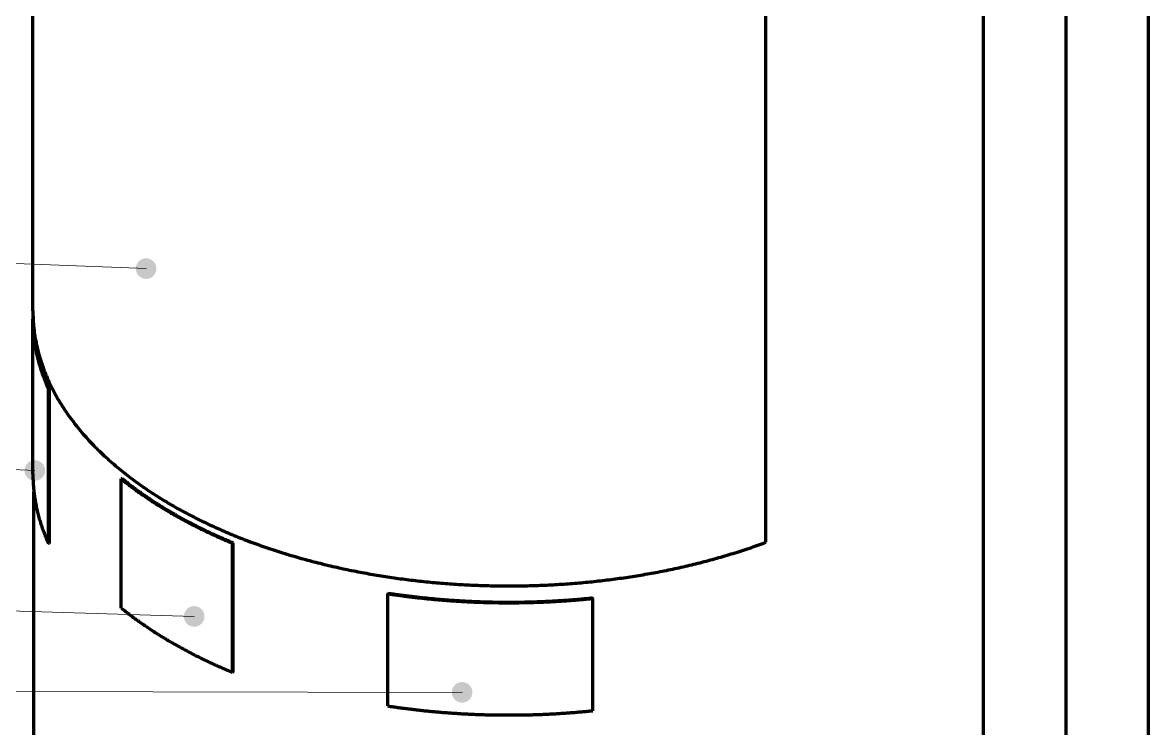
# Model space of a CAD drawing. Header units: millimetres. Extents: x 0 to 841, y 0 to 594.
# Drawn here: x 266.2 to 331.7, y 287.2 to 328.3 of the extents above; entities that cross this region are included whole.
import ezdxf

# ---------------------------------------------------------------- set-up
doc = ezdxf.new("R2010")
doc.units = ezdxf.units.MM
doc.layers.add('01-VISIBLE', color=7, linetype='CONTINUOUS', lineweight=70)
doc.layers.add('08-FINA', color=5, linetype='CONTINUOUS', lineweight=18)

msp = doc.modelspace()

# ---------------------------------------------------------------- hatches: boundary and pattern name
at = {"layer": '08-FINA'}
h = msp.add_hatch(color=7, dxfattribs=at)
h.dxf.hatch_style = 1
edge = h.paths.add_edge_path()
edge.add_arc((273.36, 313.973), 0.6, 0, 360)
h = msp.add_hatch(color=7, dxfattribs=at)
h.dxf.hatch_style = 1
edge = h.paths.add_edge_path()
edge.add_arc((266.88, 302.228), 0.6, 0, 360)
h = msp.add_hatch(color=7, dxfattribs=at)
h.dxf.hatch_style = 1
edge = h.paths.add_edge_path()
edge.add_arc((276.16, 293.738), 0.6, 0, 360)
h = msp.add_hatch(color=7, dxfattribs=at)
h.dxf.hatch_style = 1
edge = h.paths.add_edge_path()
edge.add_arc((291.76, 289.319), 0.6, 0, 360)

# ---------------------------------------------------------------- linework, layer by layer
at = {"layer": '01-VISIBLE'}
for p, q in [((322.126, 281.09), (322.126, 361.597)), ((326.928, 251.367), (326.928, 359.332)), ((331.728, 251.367), (331.728, 359.332)), ((266.766, 311.511), (266.766, 345.873)), ((309.451, 298.05), (309.451, 332.412)), ((266.766, 302.04), (266.766, 311.021)), ((267.732, 306.968), (267.674, 306.959)), ((267.674, 297.978), (267.674, 306.959)), ((267.732, 297.987), (267.732, 306.968)), ((271.957, 301.758), (271.908, 301.738)), ((271.908, 294.226), (271.908, 301.738)), ((266.826, 281.09), (266.826, 300.987)), ((267.732, 297.987), (267.674, 297.978)), ((278.432, 298.019), (278.398, 297.991)), ((278.398, 290.48), (278.398, 297.991)), ((278.432, 290.508), (278.432, 298.019)), ((287.457, 295.09), (287.442, 295.057)), ((287.442, 288.525), (287.442, 295.057)), ((299.353, 294.818), (299.364, 294.784)), ((299.364, 288.252), (299.364, 294.784)), ((278.432, 290.508), (278.398, 290.48))]:
    msp.add_line(p, q, dxfattribs=at)
for points in [[(266.766, 311.511), (266.767, 311.385), (266.77, 311.26), (266.774, 311.134), (266.78, 311.009), (266.788, 310.884), (266.797, 310.759), (266.808, 310.633), (266.821, 310.509), (266.835, 310.384), (266.851, 310.259), (266.869, 310.135), (266.888, 310.011), (266.909, 309.887), (266.932, 309.764), (266.956, 309.641), (266.982, 309.518), (267.01, 309.395), (267.039, 309.273), (267.069, 309.151), (267.102, 309.03), (267.135, 308.909), (267.17, 308.789), (267.207, 308.669), (267.245, 308.549), (267.285, 308.43), (267.326, 308.311), (267.369, 308.193), (267.413, 308.076), (267.458, 307.959), (267.505, 307.842), (267.553, 307.726), (267.602, 307.611), (267.653, 307.496), (267.705, 307.382), (267.759, 307.268), (267.813, 307.155), (267.869, 307.043), (267.926, 306.931), (267.984, 306.82), (268.044, 306.709), (268.105, 306.599), (268.166, 306.49), (268.229, 306.381), (268.293, 306.273), (268.358, 306.166), (268.425, 306.059), (268.492, 305.953), (268.56, 305.848), (268.63, 305.744), (268.7, 305.64), (268.771, 305.536), (268.843, 305.434), (268.917, 305.332), (268.991, 305.23), (269.066, 305.13), (269.142, 305.03), (269.219, 304.931), (269.297, 304.832), (269.375, 304.734), (269.455, 304.637), (269.535, 304.54), (269.616, 304.445), (269.698, 304.349), (269.78, 304.255), (269.864, 304.161), (269.948, 304.068), (270.033, 303.975), (270.118, 303.883), (270.205, 303.792), (270.292, 303.702), (270.379, 303.612), (270.468, 303.523), (270.557, 303.434), (270.646, 303.346), (270.737, 303.259), (270.828, 303.173), (270.919, 303.087), (271.011, 303.001), (271.104, 302.917), (271.197, 302.833), (271.291, 302.749), (271.386, 302.667), (271.48, 302.585), (271.576, 302.503), (271.672, 302.422), (271.769, 302.342), (271.866, 302.262), (271.963, 302.183), (272.061, 302.105), (272.16, 302.027), (272.259, 301.95), (272.358, 301.874), (272.458, 301.798), (272.559, 301.722), (272.659, 301.647), (272.761, 301.573), (272.862, 301.5), (272.964, 301.427), (273.067, 301.354), (273.17, 301.282), (273.273, 301.211), (273.377, 301.14), (273.481, 301.07), (273.585, 301), (273.69, 300.931), (273.795, 300.863), (273.901, 300.795), (274.007, 300.727), (274.113, 300.661), (274.22, 300.594), (274.327, 300.529), (274.434, 300.463), (274.542, 300.399), (274.649, 300.334), (274.758, 300.271), (274.866, 300.208), (274.975, 300.145), (275.084, 300.083), (275.194, 300.022), (275.303, 299.961), (275.413, 299.9), (275.523, 299.84), (275.634, 299.78), (275.745, 299.721), (275.856, 299.663), (275.967, 299.605), (276.079, 299.547), (276.191, 299.49), (276.303, 299.434), (276.415, 299.378), (276.528, 299.322), (276.64, 299.267), (276.753, 299.213), (276.867, 299.159), (276.98, 299.105), (277.094, 299.052), (277.208, 298.999), (277.322, 298.947), (277.436, 298.895), (277.551, 298.844), (277.666, 298.793), (277.781, 298.742), (277.896, 298.693), (278.011, 298.643), (278.127, 298.594), (278.243, 298.545), (278.359, 298.497), (278.475, 298.45), (278.591, 298.402), (278.707, 298.356), (278.824, 298.309), (278.941, 298.263), (279.058, 298.218), (279.175, 298.173), (279.292, 298.128), (279.41, 298.084), (279.528, 298.04), (279.645, 297.997), (279.763, 297.954), (279.881, 297.911), (280, 297.869), (280.118, 297.828), (280.237, 297.786), (280.355, 297.746), (280.474, 297.705), (280.593, 297.665), (280.712, 297.626), (280.832, 297.586), (280.951, 297.548), (281.071, 297.509), (281.19, 297.471), (281.31, 297.434), (281.43, 297.397), (281.55, 297.36), (281.67, 297.324), (281.79, 297.288), (281.911, 297.252), (282.031, 297.217), (282.152, 297.182), (282.273, 297.148), (282.393, 297.114), (282.514, 297.08), (282.635, 297.047), (282.757, 297.014), (282.878, 296.981), (282.999, 296.949), (283.121, 296.918), (283.242, 296.886), (283.364, 296.855), (283.486, 296.825), (283.608, 296.795), (283.73, 296.765), (283.852, 296.735), (283.974, 296.706), (284.096, 296.677), (284.218, 296.649), (284.341, 296.621), (284.463, 296.594), (284.586, 296.566), (284.708, 296.54), (284.831, 296.513), (284.954, 296.487), (285.077, 296.461), (285.199, 296.436), (285.322, 296.411), (285.446, 296.386), (285.569, 296.362), (285.692, 296.338), (285.815, 296.314), (285.939, 296.291), (286.062, 296.268), (286.186, 296.245), (286.309, 296.223), (286.433, 296.201), (286.556, 296.18), (286.68, 296.159), (286.804, 296.138), (286.928, 296.118), (287.052, 296.097), (287.176, 296.078), (287.3, 296.058), (287.424, 296.039), (287.548, 296.021), (287.672, 296.002), (287.796, 295.984), (287.921, 295.967), (288.045, 295.949), (288.169, 295.932), (288.294, 295.916), (288.418, 295.9), (288.543, 295.884), (288.667, 295.868), (288.792, 295.853), (288.917, 295.838), (289.041, 295.823), (289.166, 295.809), (289.291, 295.795), (289.416, 295.782), (289.54, 295.768), (289.665, 295.756), (289.79, 295.743), (289.915, 295.731), (290.04, 295.719), (290.165, 295.707), (290.29, 295.696), (290.415, 295.685), (290.54, 295.675), (290.665, 295.665), (290.791, 295.655), (290.916, 295.645), (291.041, 295.636), (291.166, 295.627), (291.291, 295.619), (291.417, 295.61), (291.542, 295.602), (291.667, 295.595), (291.793, 295.588), (291.918, 295.581), (292.043, 295.574), (292.169, 295.568), (292.294, 295.562), (292.419, 295.557), (292.545, 295.551), (292.67, 295.547), (292.796, 295.542), (292.921, 295.538), (293.047, 295.534), (293.172, 295.53), (293.298, 295.527), (293.423, 295.524), (293.549, 295.521), (293.674, 295.519), (293.8, 295.517), (293.925, 295.516), (294.051, 295.514), (294.176, 295.513), (294.302, 295.513), (294.427, 295.513), (294.553, 295.513), (294.678, 295.513), (294.804, 295.514), (294.93, 295.515), (295.055, 295.516), (295.181, 295.518), (295.306, 295.52), (295.432, 295.522), (295.557, 295.525), (295.683, 295.528), (295.808, 295.531), (295.934, 295.535), (296.059, 295.539), (296.184, 295.543), (296.31, 295.548), (296.435, 295.553), (296.561, 295.558), (296.686, 295.563), (296.812, 295.569), (296.937, 295.576), (297.062, 295.582), (297.188, 295.589), (297.313, 295.597), (297.438, 295.604), (297.564, 295.612), (297.689, 295.62), (297.814, 295.629), (297.939, 295.638), (298.064, 295.647), (298.19, 295.657), (298.315, 295.667), (298.44, 295.677), (298.565, 295.688), (298.69, 295.699), (298.815, 295.71), (298.94, 295.721), (299.065, 295.733), (299.19, 295.746), (299.315, 295.758), (299.44, 295.771), (299.565, 295.785), (299.689, 295.798), (299.814, 295.812), (299.939, 295.826), (300.064, 295.841), (300.188, 295.856), (300.313, 295.871), (300.437, 295.887), (300.562, 295.903), (300.686, 295.919), (300.811, 295.936), (300.935, 295.953), (301.059, 295.971), (301.184, 295.988), (301.308, 296.006), (301.432, 296.025), (301.556, 296.044), (301.68, 296.063), (301.804, 296.082), (301.928, 296.102), (302.052, 296.122), (302.176, 296.143), (302.3, 296.163), (302.424, 296.185), (302.547, 296.206), (302.671, 296.228), (302.794, 296.25), (302.918, 296.273), (303.041, 296.296), (303.165, 296.319), (303.288, 296.343), (303.411, 296.367), (303.534, 296.391), (303.657, 296.416), (303.78, 296.441), (303.903, 296.467), (304.026, 296.493), (304.149, 296.519), (304.271, 296.545), (304.394, 296.572), (304.517, 296.6), (304.639, 296.627), (304.761, 296.655), (304.884, 296.684), (305.006, 296.713), (305.128, 296.742), (305.25, 296.771), (305.372, 296.801), (305.494, 296.831), (305.615, 296.862), (305.737, 296.893), (305.859, 296.925), (305.98, 296.956), (306.101, 296.988), (306.223, 297.021), (306.344, 297.054), (306.465, 297.087), (306.586, 297.121), (306.707, 297.155), (306.827, 297.19), (306.948, 297.224), (307.068, 297.26), (307.189, 297.295), (307.309, 297.331), (307.429, 297.368), (307.549, 297.405), (307.669, 297.442), (307.789, 297.48), (307.908, 297.518), (308.028, 297.556), (308.147, 297.595), (308.266, 297.634), (308.386, 297.674), (308.505, 297.714), (308.623, 297.755), (308.742, 297.796), (308.861, 297.837), (308.979, 297.879), (309.097, 297.921), (309.215, 297.963), (309.333, 298.006), (309.451, 298.05)], [(266.77, 311.266), (266.769, 311.225), (266.768, 311.184), (266.767, 311.143), (266.767, 311.103), (266.766, 311.062), (266.766, 311.021)], [(266.766, 311.021), (266.767, 310.94), (266.768, 310.86), (266.77, 310.779), (266.772, 310.698), (266.775, 310.618), (266.779, 310.537), (266.784, 310.457), (266.789, 310.376), (266.795, 310.296), (266.801, 310.216), (266.809, 310.135), (266.817, 310.055), (266.826, 309.975), (266.835, 309.895), (266.845, 309.815), (266.856, 309.735), (266.868, 309.655), (266.88, 309.575), (266.893, 309.496), (266.906, 309.416), (266.92, 309.337), (266.935, 309.257), (266.951, 309.178), (266.967, 309.099), (266.984, 309.02), (267.001, 308.942), (267.02, 308.863), (267.038, 308.785), (267.058, 308.706), (267.078, 308.628), (267.099, 308.55), (267.12, 308.473), (267.142, 308.395), (267.165, 308.318), (267.188, 308.24), (267.212, 308.163), (267.236, 308.087), (267.262, 308.01), (267.287, 307.933), (267.314, 307.857), (267.34, 307.781), (267.368, 307.705), (267.396, 307.63), (267.425, 307.554), (267.454, 307.479), (267.484, 307.404), (267.514, 307.33), (267.545, 307.255), (267.576, 307.181), (267.608, 307.107), (267.641, 307.033), (267.674, 306.959)], [(266.869, 310.136), (266.877, 310.056), (266.886, 309.976), (266.895, 309.896), (266.905, 309.816), (266.916, 309.736), (266.927, 309.657), (266.94, 309.577), (266.952, 309.498), (266.966, 309.419), (266.98, 309.339), (266.995, 309.26), (267.011, 309.181), (267.027, 309.103), (267.044, 309.024), (267.061, 308.945), (267.079, 308.867), (267.098, 308.789), (267.117, 308.711), (267.137, 308.633), (267.158, 308.555), (267.18, 308.478), (267.202, 308.4), (267.224, 308.323), (267.247, 308.246), (267.271, 308.169), (267.296, 308.092), (267.321, 308.016), (267.346, 307.94), (267.373, 307.864), (267.399, 307.788), (267.427, 307.712), (267.455, 307.637), (267.483, 307.562), (267.513, 307.487), (267.542, 307.412), (267.573, 307.337), (267.603, 307.263), (267.635, 307.189), (267.667, 307.115), (267.699, 307.042), (267.732, 306.968)], [(266.766, 302.04), (266.767, 301.959), (266.768, 301.878), (266.77, 301.798), (266.772, 301.717), (266.775, 301.636), (266.779, 301.556), (266.784, 301.475), (266.789, 301.395), (266.795, 301.314), (266.801, 301.234), (266.809, 301.154), (266.817, 301.073), (266.826, 300.993), (266.835, 300.913), (266.845, 300.833), (266.856, 300.753), (266.868, 300.673), (266.88, 300.594), (266.893, 300.514), (266.906, 300.435), (266.92, 300.355), (266.935, 300.276), (266.951, 300.197), (266.967, 300.118), (266.984, 300.039), (267.001, 299.96), (267.02, 299.882), (267.038, 299.803), (267.058, 299.725), (267.078, 299.647), (267.099, 299.569), (267.12, 299.491), (267.142, 299.414), (267.165, 299.336), (267.188, 299.259), (267.212, 299.182), (267.236, 299.105), (267.262, 299.028), (267.287, 298.952), (267.314, 298.876), (267.34, 298.8), (267.368, 298.724), (267.396, 298.648), (267.425, 298.573), (267.454, 298.498), (267.484, 298.423), (267.514, 298.348), (267.545, 298.274), (267.576, 298.199), (267.608, 298.125), (267.641, 298.052), (267.674, 297.978)], [(271.908, 301.738), (271.971, 301.687), (272.034, 301.637), (272.098, 301.586), (272.161, 301.536), (272.225, 301.487), (272.289, 301.437), (272.353, 301.388), (272.417, 301.339), (272.482, 301.29), (272.546, 301.241), (272.611, 301.193), (272.676, 301.145), (272.741, 301.097), (272.807, 301.05), (272.872, 301.002), (272.938, 300.955), (273.004, 300.909), (273.07, 300.862), (273.136, 300.816), (273.203, 300.77), (273.269, 300.724), (273.336, 300.678), (273.403, 300.633), (273.47, 300.587), (273.537, 300.542), (273.605, 300.498), (273.672, 300.453), (273.74, 300.409), (273.808, 300.365), (273.876, 300.321), (273.944, 300.278), (274.012, 300.234), (274.08, 300.191), (274.149, 300.148), (274.218, 300.106), (274.286, 300.063), (274.355, 300.021), (274.425, 299.979), (274.494, 299.937), (274.563, 299.896), (274.633, 299.855), (274.702, 299.813), (274.772, 299.773), (274.842, 299.732), (274.912, 299.691), (274.982, 299.651), (275.052, 299.611), (275.123, 299.571), (275.193, 299.532), (275.264, 299.492), (275.335, 299.453), (275.405, 299.414), (275.476, 299.376), (275.548, 299.337), (275.619, 299.299), (275.69, 299.261), (275.761, 299.223), (275.833, 299.185), (275.905, 299.148), (275.976, 299.11), (276.048, 299.073), (276.12, 299.036), (276.192, 299), (276.264, 298.963), (276.337, 298.927), (276.409, 298.891), (276.482, 298.855), (276.554, 298.819), (276.627, 298.784), (276.7, 298.749), (276.772, 298.714), (276.845, 298.679), (276.918, 298.644), (276.992, 298.61), (277.065, 298.575), (277.138, 298.541), (277.212, 298.507), (277.285, 298.474), (277.359, 298.44), (277.432, 298.407), (277.506, 298.374), (277.58, 298.341), (277.654, 298.308), (277.728, 298.276), (277.802, 298.243), (277.876, 298.211), (277.95, 298.179), (278.025, 298.147), (278.099, 298.116), (278.174, 298.084), (278.248, 298.053), (278.323, 298.022), (278.398, 297.991)], [(271.957, 301.758), (272.02, 301.707), (272.083, 301.657), (272.146, 301.607), (272.209, 301.557), (272.273, 301.507), (272.337, 301.458), (272.401, 301.409), (272.465, 301.36), (272.529, 301.311), (272.594, 301.263), (272.658, 301.214), (272.723, 301.167), (272.788, 301.119), (272.854, 301.071), (272.919, 301.024), (272.985, 300.977), (273.051, 300.93), (273.116, 300.884), (273.183, 300.838), (273.249, 300.792), (273.315, 300.746), (273.382, 300.7), (273.449, 300.655), (273.516, 300.61), (273.583, 300.565), (273.65, 300.521), (273.717, 300.476), (273.785, 300.432), (273.852, 300.388), (273.92, 300.344), (273.988, 300.301), (274.056, 300.258), (274.125, 300.215), (274.193, 300.172), (274.262, 300.129), (274.33, 300.087), (274.399, 300.045), (274.468, 300.003), (274.537, 299.961), (274.606, 299.92), (274.676, 299.879), (274.745, 299.838), (274.815, 299.797), (274.884, 299.756), (274.954, 299.716), (275.024, 299.676), (275.094, 299.636), (275.165, 299.596), (275.235, 299.557), (275.305, 299.517), (275.376, 299.478), (275.447, 299.439), (275.518, 299.401), (275.589, 299.362), (275.66, 299.324), (275.731, 299.286), (275.802, 299.248), (275.873, 299.211), (275.945, 299.173), (276.016, 299.136), (276.088, 299.099), (276.16, 299.062), (276.232, 299.026), (276.304, 298.989), (276.376, 298.953), (276.448, 298.917), (276.52, 298.881), (276.593, 298.846), (276.665, 298.81), (276.738, 298.775), (276.811, 298.74), (276.884, 298.705), (276.956, 298.671), (277.029, 298.637), (277.102, 298.602), (277.176, 298.568), (277.249, 298.535), (277.322, 298.501), (277.396, 298.467), (277.469, 298.434), (277.543, 298.401), (277.616, 298.368), (277.69, 298.336), (277.764, 298.303), (277.838, 298.271), (277.912, 298.239), (277.986, 298.207), (278.06, 298.175), (278.135, 298.144), (278.209, 298.112), (278.283, 298.081), (278.358, 298.05), (278.432, 298.019)], [(287.442, 295.057), (287.521, 295.045), (287.6, 295.033), (287.68, 295.021), (287.759, 295.01), (287.839, 294.999), (287.918, 294.987), (287.997, 294.976), (288.077, 294.965), (288.156, 294.954), (288.236, 294.944), (288.316, 294.933), (288.395, 294.923), (288.475, 294.912), (288.554, 294.902), (288.634, 294.892), (288.714, 294.883), (288.793, 294.873), (288.873, 294.863), (288.953, 294.854), (289.032, 294.845), (289.112, 294.835), (289.192, 294.826), (289.272, 294.817), (289.351, 294.809), (289.431, 294.8), (289.511, 294.792), (289.591, 294.783), (289.671, 294.775), (289.75, 294.767), (289.83, 294.759), (289.91, 294.751), (289.99, 294.744), (290.07, 294.736), (290.15, 294.729), (290.23, 294.722), (290.31, 294.715), (290.39, 294.708), (290.47, 294.701), (290.55, 294.694), (290.63, 294.688), (290.71, 294.681), (290.79, 294.675), (290.87, 294.669), (290.95, 294.663), (291.03, 294.657), (291.11, 294.651), (291.19, 294.646), (291.27, 294.64), (291.35, 294.635), (291.43, 294.63), (291.51, 294.625), (291.59, 294.62), (291.67, 294.615), (291.75, 294.61), (291.831, 294.606), (291.911, 294.601), (291.991, 294.597), (292.071, 294.593), (292.151, 294.589), (292.231, 294.585), (292.311, 294.582), (292.392, 294.578), (292.472, 294.575), (292.552, 294.571), (292.632, 294.568), (292.712, 294.565), (292.793, 294.562), (292.873, 294.56), (292.953, 294.557), (293.033, 294.554), (293.113, 294.552), (293.194, 294.55), (293.274, 294.548), (293.354, 294.546), (293.434, 294.544), (293.514, 294.542), (293.595, 294.541), (293.675, 294.539), (293.755, 294.538), (293.835, 294.537), (293.916, 294.536), (293.996, 294.535), (294.076, 294.534), (294.156, 294.534), (294.237, 294.533), (294.317, 294.533), (294.397, 294.533), (294.477, 294.533), (294.558, 294.533), (294.638, 294.533), (294.718, 294.533), (294.798, 294.534), (294.879, 294.534), (294.959, 294.535), (295.039, 294.536), (295.119, 294.537), (295.2, 294.538), (295.28, 294.539), (295.36, 294.541), (295.44, 294.542), (295.521, 294.544), (295.601, 294.546), (295.681, 294.548), (295.761, 294.55), (295.841, 294.552), (295.922, 294.555), (296.002, 294.557), (296.082, 294.56), (296.162, 294.562), (296.243, 294.565), (296.323, 294.568), (296.403, 294.571), (296.483, 294.575), (296.563, 294.578), (296.643, 294.582), (296.724, 294.585), (296.804, 294.589), (296.884, 294.593), (296.964, 294.597), (297.044, 294.602), (297.124, 294.606), (297.204, 294.61), (297.285, 294.615), (297.365, 294.62), (297.445, 294.625), (297.525, 294.63), (297.605, 294.635), (297.685, 294.64), (297.765, 294.646), (297.845, 294.651), (297.925, 294.657), (298.005, 294.663), (298.085, 294.669), (298.165, 294.675), (298.245, 294.681), (298.325, 294.688), (298.405, 294.694), (298.485, 294.701), (298.565, 294.708), (298.645, 294.715), (298.725, 294.722), (298.805, 294.729), (298.885, 294.736), (298.965, 294.744), (299.045, 294.752), (299.125, 294.759), (299.204, 294.767), (299.284, 294.775), (299.364, 294.784)], [(287.457, 295.09), (287.536, 295.078), (287.615, 295.067), (287.694, 295.055), (287.774, 295.044), (287.853, 295.032), (287.932, 295.021), (288.012, 295.01), (288.091, 294.999), (288.17, 294.988), (288.25, 294.977), (288.329, 294.967), (288.408, 294.957), (288.488, 294.946), (288.567, 294.936), (288.647, 294.926), (288.726, 294.916), (288.806, 294.907), (288.885, 294.897), (288.965, 294.888), (289.044, 294.878), (289.124, 294.869), (289.203, 294.86), (289.283, 294.851), (289.362, 294.843), (289.442, 294.834), (289.522, 294.826), (289.601, 294.817), (289.681, 294.809), (289.761, 294.801), (289.84, 294.793), (289.92, 294.786), (290, 294.778), (290.08, 294.77), (290.159, 294.763), (290.239, 294.756), (290.319, 294.749), (290.399, 294.742), (290.478, 294.735), (290.558, 294.728), (290.638, 294.722), (290.718, 294.716), (290.798, 294.709), (290.877, 294.703), (290.957, 294.697), (291.037, 294.691), (291.117, 294.686), (291.197, 294.68), (291.277, 294.675), (291.357, 294.669), (291.437, 294.664), (291.517, 294.659), (291.596, 294.654), (291.676, 294.649), (291.756, 294.645), (291.836, 294.64), (291.916, 294.636), (291.996, 294.632), (292.076, 294.628), (292.156, 294.624), (292.236, 294.62), (292.316, 294.616), (292.396, 294.613), (292.476, 294.609), (292.556, 294.606), (292.636, 294.603), (292.716, 294.6), (292.796, 294.597), (292.876, 294.594), (292.956, 294.592), (293.036, 294.589), (293.116, 294.587), (293.196, 294.584), (293.276, 294.582), (293.356, 294.58), (293.437, 294.579), (293.517, 294.577), (293.597, 294.575), (293.677, 294.574), (293.757, 294.573), (293.837, 294.572), (293.917, 294.571), (293.997, 294.57), (294.077, 294.569), (294.157, 294.568), (294.237, 294.568), (294.317, 294.568), (294.397, 294.567), (294.477, 294.567), (294.557, 294.567), (294.638, 294.568), (294.718, 294.568), (294.798, 294.568), (294.878, 294.569), (294.958, 294.57), (295.038, 294.571), (295.118, 294.572), (295.198, 294.573), (295.278, 294.574), (295.358, 294.575), (295.438, 294.577), (295.518, 294.579), (295.598, 294.581), (295.678, 294.582), (295.758, 294.585), (295.839, 294.587), (295.919, 294.589), (295.999, 294.592), (296.079, 294.594), (296.159, 294.597), (296.239, 294.6), (296.319, 294.603), (296.399, 294.606), (296.479, 294.609), (296.559, 294.613), (296.639, 294.616), (296.719, 294.62), (296.799, 294.624), (296.879, 294.628), (296.959, 294.632), (297.039, 294.636), (297.119, 294.64), (297.199, 294.645), (297.278, 294.65), (297.358, 294.654), (297.438, 294.659), (297.518, 294.664), (297.598, 294.669), (297.678, 294.675), (297.758, 294.68), (297.838, 294.686), (297.918, 294.691), (297.998, 294.697), (298.077, 294.703), (298.157, 294.709), (298.237, 294.716), (298.317, 294.722), (298.397, 294.729), (298.477, 294.735), (298.556, 294.742), (298.636, 294.749), (298.716, 294.756), (298.796, 294.763), (298.875, 294.771), (298.955, 294.778), (299.035, 294.786), (299.114, 294.794), (299.194, 294.801), (299.274, 294.809), (299.353, 294.818)], [(271.908, 294.226), (271.971, 294.175), (272.034, 294.125), (272.098, 294.075), (272.161, 294.025), (272.225, 293.975), (272.289, 293.925), (272.353, 293.876), (272.417, 293.827), (272.482, 293.778), (272.546, 293.73), (272.611, 293.681), (272.676, 293.633), (272.741, 293.586), (272.807, 293.538), (272.872, 293.491), (272.938, 293.444), (273.004, 293.397), (273.07, 293.35), (273.136, 293.304), (273.203, 293.258), (273.269, 293.212), (273.336, 293.166), (273.403, 293.121), (273.47, 293.076), (273.537, 293.031), (273.605, 292.986), (273.672, 292.942), (273.74, 292.897), (273.808, 292.853), (273.876, 292.809), (273.944, 292.766), (274.012, 292.723), (274.08, 292.679), (274.149, 292.637), (274.218, 292.594), (274.286, 292.552), (274.355, 292.509), (274.425, 292.467), (274.494, 292.426), (274.563, 292.384), (274.633, 292.343), (274.702, 292.302), (274.772, 292.261), (274.842, 292.22), (274.912, 292.18), (274.982, 292.139), (275.052, 292.099), (275.123, 292.06), (275.193, 292.02), (275.264, 291.981), (275.335, 291.941), (275.405, 291.903), (275.476, 291.864), (275.548, 291.825), (275.619, 291.787), (275.69, 291.749), (275.761, 291.711), (275.833, 291.673), (275.905, 291.636), (275.976, 291.599), (276.048, 291.561), (276.12, 291.525), (276.192, 291.488), (276.264, 291.451), (276.337, 291.415), (276.409, 291.379), (276.482, 291.343), (276.554, 291.308), (276.627, 291.272), (276.7, 291.237), (276.772, 291.202), (276.845, 291.167), (276.918, 291.132), (276.992, 291.098), (277.065, 291.064), (277.138, 291.03), (277.212, 290.996), (277.285, 290.962), (277.359, 290.928), (277.432, 290.895), (277.506, 290.862), (277.58, 290.829), (277.654, 290.796), (277.728, 290.764), (277.802, 290.732), (277.876, 290.699), (277.95, 290.667), (278.025, 290.636), (278.099, 290.604), (278.174, 290.573), (278.248, 290.541), (278.323, 290.51), (278.398, 290.48)], [(287.442, 288.525), (287.521, 288.513), (287.6, 288.501), (287.68, 288.489), (287.759, 288.478), (287.839, 288.467), (287.918, 288.455), (287.997, 288.444), (288.077, 288.433), (288.156, 288.422), (288.236, 288.412), (288.316, 288.401), (288.395, 288.391), (288.475, 288.381), (288.554, 288.37), (288.634, 288.36), (288.714, 288.351), (288.793, 288.341), (288.873, 288.331), (288.953, 288.322), (289.032, 288.313), (289.112, 288.303), (289.192, 288.294), (289.272, 288.286), (289.351, 288.277), (289.431, 288.268), (289.511, 288.26), (289.591, 288.251), (289.671, 288.243), (289.75, 288.235), (289.83, 288.227), (289.91, 288.219), (289.99, 288.212), (290.07, 288.204), (290.15, 288.197), (290.23, 288.19), (290.31, 288.183), (290.39, 288.176), (290.47, 288.169), (290.55, 288.162), (290.63, 288.156), (290.71, 288.149), (290.79, 288.143), (290.87, 288.137), (290.95, 288.131), (291.03, 288.125), (291.11, 288.119), (291.19, 288.114), (291.27, 288.108), (291.35, 288.103), (291.43, 288.098), (291.51, 288.093), (291.59, 288.088), (291.67, 288.083), (291.75, 288.078), (291.831, 288.074), (291.911, 288.069), (291.991, 288.065), (292.071, 288.061), (292.151, 288.057), (292.231, 288.053), (292.311, 288.05), (292.392, 288.046), (292.472, 288.043), (292.552, 288.039), (292.632, 288.036), (292.712, 288.033), (292.793, 288.03), (292.873, 288.028), (292.953, 288.025), (293.033, 288.022), (293.113, 288.02), (293.194, 288.018), (293.274, 288.016), (293.354, 288.014), (293.434, 288.012), (293.514, 288.01), (293.595, 288.009), (293.675, 288.007), (293.755, 288.006), (293.835, 288.005), (293.916, 288.004), (293.996, 288.003), (294.076, 288.002), (294.156, 288.002), (294.237, 288.001), (294.317, 288.001), (294.397, 288.001), (294.477, 288.001), (294.558, 288.001), (294.638, 288.001), (294.718, 288.001), (294.798, 288.002), (294.879, 288.002), (294.959, 288.003), (295.039, 288.004), (295.119, 288.005), (295.2, 288.006), (295.28, 288.007), (295.36, 288.009), (295.44, 288.01), (295.521, 288.012), (295.601, 288.014), (295.681, 288.016), (295.761, 288.018), (295.841, 288.02), (295.922, 288.023), (296.002, 288.025), (296.082, 288.028), (296.162, 288.03), (296.243, 288.033), (296.323, 288.036), (296.403, 288.039), (296.483, 288.043), (296.563, 288.046), (296.643, 288.05), (296.724, 288.053), (296.804, 288.057), (296.884, 288.061), (296.964, 288.065), (297.044, 288.07), (297.124, 288.074), (297.204, 288.078), (297.285, 288.083), (297.365, 288.088), (297.445, 288.093), (297.525, 288.098), (297.605, 288.103), (297.685, 288.108), (297.765, 288.114), (297.845, 288.119), (297.925, 288.125), (298.005, 288.131), (298.085, 288.137), (298.165, 288.143), (298.245, 288.149), (298.325, 288.156), (298.405, 288.162), (298.485, 288.169), (298.565, 288.176), (298.645, 288.183), (298.725, 288.19), (298.805, 288.197), (298.885, 288.205), (298.965, 288.212), (299.045, 288.22), (299.125, 288.227), (299.204, 288.235), (299.284, 288.243), (299.364, 288.252)]]:
    msp.add_lwpolyline(points, dxfattribs=at)
at = {"layer": '08-FINA'}
for p, q in [((51.497, 322.526), (273.36, 313.973)), ((51.496, 311.506), (266.88, 302.228)), ((51.498, 300.563), (276.16, 293.738)), ((51.5, 289.693), (291.76, 289.319))]:
    msp.add_line(p, q, dxfattribs=at)

doc.saveas('drawing.dxf')
